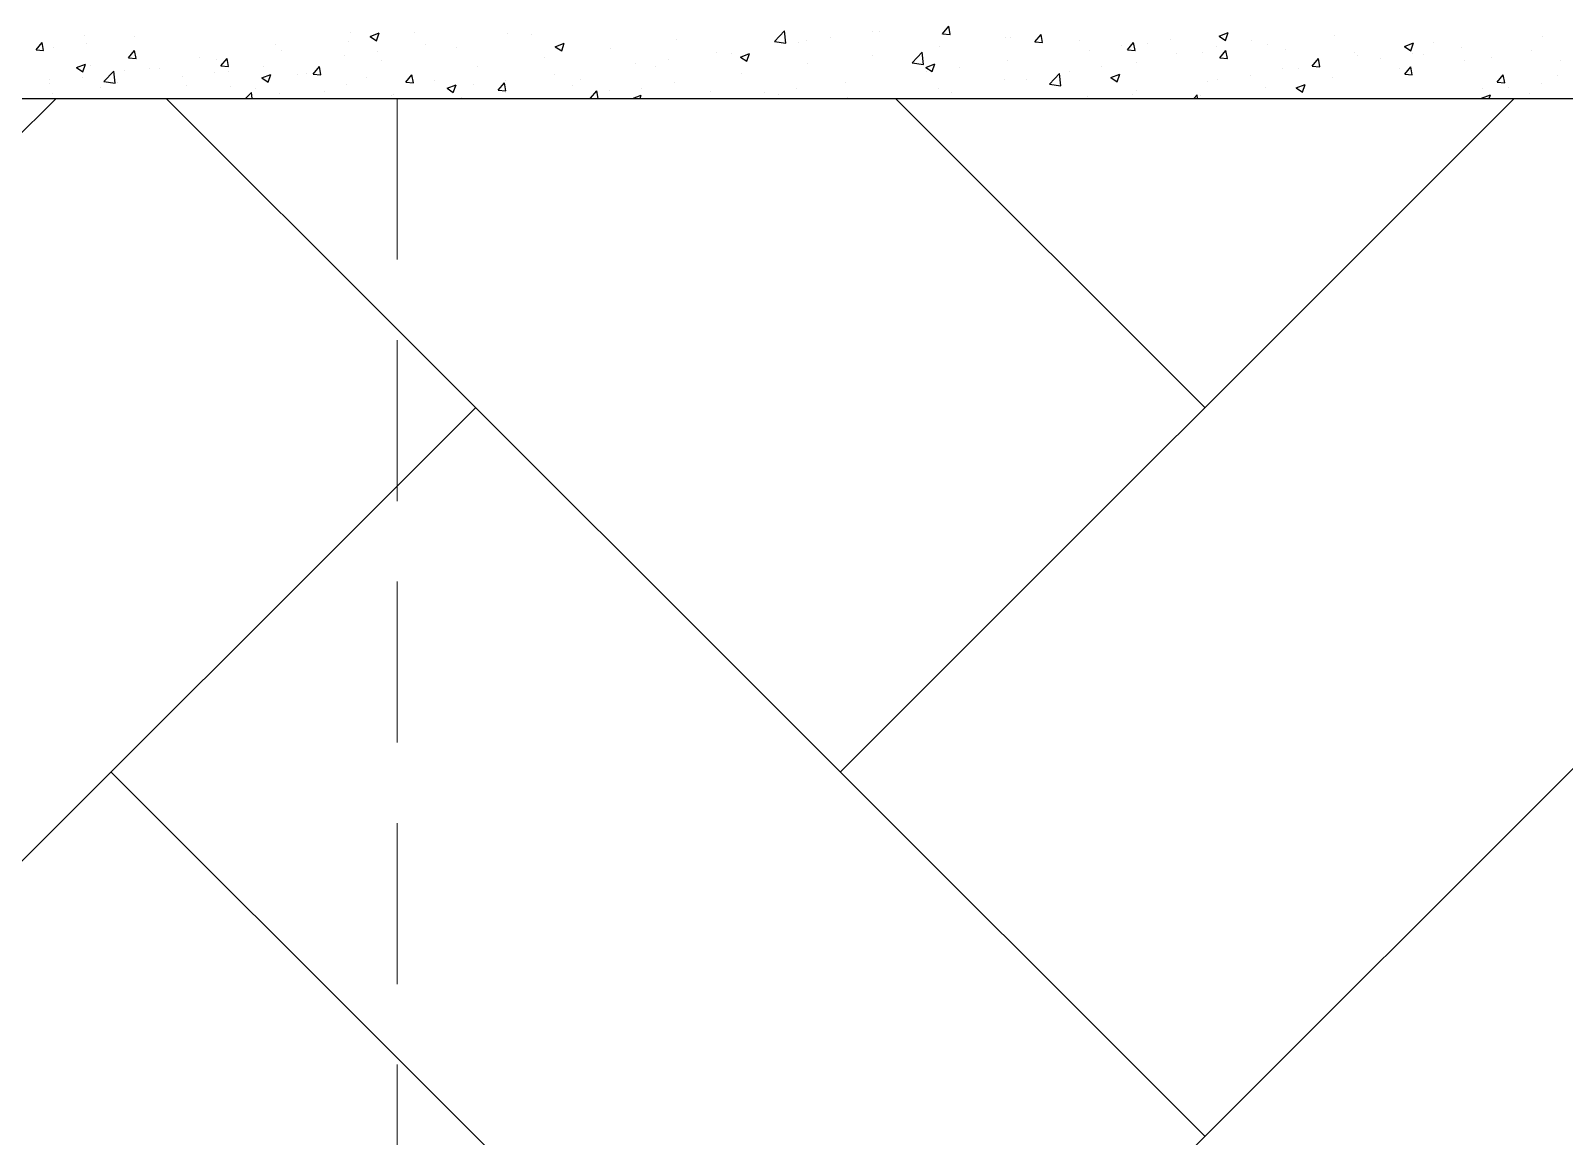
# Model space of a CAD drawing. Header units: millimetres. Extents: x 331487 to 517269, y 198509 to 399936.
# Drawn here: x 395906 to 397096, y 367043 to 367902 of the extents above; entities that cross this region are included whole.
import ezdxf

# ---------------------------------------------------------------- set-up
doc = ezdxf.new("R2010")
doc.units = ezdxf.units.MM
doc.header["$MEASUREMENT"] = 0
doc.linetypes.add('DASHED2', pattern=[0.375, 0.25, -0.125])
doc.layers.add('BEAM', color=1, linetype='Continuous', lineweight=5)
doc.layers.add('COLUMN', color=6, linetype='Continuous')

msp = doc.modelspace()

# ---------------------------------------------------------------- linework, layer by layer
at = {"layer": 'BEAM', "color": 253, "linetype": 'Continuous', "ltscale": 750}
for p, q in [((395890.1, 367813.7), (395925.5, 367849)), ((396190.1, 367669.9), (396011, 367849)), ((396533.9, 367326.1), (397056.8, 367849)), ((396816.8, 367609), (396576.7, 367849)), ((396816.8, 367043.3), (396190.1, 367669.9)), ((396190.1, 367548), (396251.1, 367609)), ((396533.9, 366760.4), (397382.5, 367609)), ((395890.1, 367248), (396190.1, 367548)), ((396190.1, 367104.2), (395968.3, 367326.1)), ((396816.8, 366477.6), (396190.1, 367104.2))]:
    msp.add_line(p, q, dxfattribs=at)
at = {"layer": 'BEAM', "linetype": 'DASHED2', "ltscale": 500}
msp.add_line((396190.1, 367849), (396190.1, 365537.6), dxfattribs=at)
at = {"layer": 'COLUMN', "color": 2, "linetype": 'Continuous'}
for p, q in [((395947.5, 367898.3), (395947.5, 367898.3)), ((395986.5, 367897), (395986.5, 367897)), ((396152.1, 367893.4), (396152.1, 367893.4)), ((396153.8, 367900.6), (396153.8, 367900.6)), ((396169.1, 367897.2), (396176.1, 367899.9)), ((396169.1, 367897.2), (396174.1, 367893.9)), ((396174, 367893.9), (396176.1, 367899.9)), ((396203.4, 367900.5), (396203.4, 367900.5)), ((396275.5, 367899.1), (396275.5, 367899.1)), ((396294.4, 367898.6), (396294.4, 367898.6)), ((396406.5, 367894.5), (396406.5, 367894.5)), ((396482.9, 367893.3), (396490.6, 367901.5)), ((396482.9, 367893.3), (396491.8, 367892)), ((396491.8, 367892), (396490.7, 367901.5)), ((396507.5, 367893.7), (396507.5, 367893.7)), ((396526.4, 367896.1), (396526.4, 367896.1)), ((396559.1, 367900.9), (396559.1, 367900.9)), ((396564.2, 367901.1), (396564.2, 367901.1)), ((396612.5, 367898.6), (396612.5, 367898.6)), ((396613.2, 367899.3), (396618.1, 367905.1)), ((396613.2, 367899.3), (396619.2, 367898.8)), ((396619.2, 367898.8), (396618.1, 367905.1)), ((396662.3, 367896.7), (396662.3, 367896.7)), ((396665.9, 367896.3), (396665.9, 367896.3)), ((396685, 367893.1), (396689.8, 367898.8)), ((396690.9, 367892.5), (396689.8, 367898.8)), ((396719.3, 367894.1), (396719.3, 367894.1)), ((396790, 367894.9), (396790, 367894.9)), ((396828, 367897.5), (396835, 367900.2)), ((396828, 367897.5), (396832.9, 367894.1)), ((396832.9, 367894.1), (396834.9, 367900.2)), ((396853.3, 367894.1), (396853.3, 367894.1)), ((396917.4, 367898.3), (396917.4, 367898.3)), ((397079, 367896.9), (397079, 367896.9)), ((395909.9, 367886.9), (395914.7, 367892.6)), ((395909.9, 367886.9), (395915.8, 367886.3)), ((395915.8, 367886.3), (395914.7, 367892.6)), ((395923.6, 367888.7), (395923.6, 367888.7)), ((395948.7, 367892), (395948.7, 367892)), ((395981.6, 367880.6), (395986.4, 367886.3)), ((395987.6, 367880.1), (395986.4, 367886.3)), ((396095.4, 367890.6), (396095.4, 367890.6)), ((396100.1, 367886), (396100.1, 367886)), ((396149.4, 367882.5), (396149.4, 367882.5)), ((396174.5, 367885.8), (396174.5, 367885.8)), ((396212.4, 367890.8), (396212.4, 367890.8)), ((396236, 367888.6), (396236, 367888.6)), ((396312.8, 367889.2), (396319.8, 367891.9)), ((396312.8, 367889.2), (396317.8, 367885.9)), ((396317.8, 367885.9), (396319.8, 367891.9)), ((396356, 367888.1), (396356, 367888.1)), ((396438.2, 367884.5), (396438.2, 367884.5)), ((396449.2, 367883.7), (396449.2, 367883.7)), ((396456.5, 367881.2), (396463.5, 367883.9)), ((396461.5, 367877.9), (396463.5, 367883.9)), ((396501.3, 367892.8), (396501.3, 367892.8)), ((396559.1, 367882.2), (396559.1, 367882.2)), ((396589.6, 367876.8), (396597.4, 367884.9)), ((396598.5, 367875.4), (396597.4, 367884.9)), ((396611, 367889.7), (396611, 367889.7)), ((396685, 367893.1), (396690.9, 367892.5)), ((396727.1, 367886.6), (396727.1, 367886.6)), ((396752.2, 367889.9), (396752.2, 367889.9)), ((396756.7, 367886.8), (396761.5, 367892.5)), ((396756.7, 367886.8), (396762.7, 367886.3)), ((396762.7, 367886.3), (396761.5, 367892.5)), ((396772.6, 367891.8), (396772.6, 367891.8)), ((396795, 367884.1), (396795, 367884.1)), ((396814.9, 367884.4), (396814.9, 367884.4)), ((396826, 367889.6), (396826, 367889.6)), ((396828.4, 367880.5), (396833.2, 367886.3)), ((396834.4, 367880), (396833.2, 367886.3)), ((396865.4, 367890.8), (396865.4, 367890.8)), ((396879.4, 367887.3), (396879.4, 367887.3)), ((396932.8, 367885.1), (396932.8, 367885.1)), ((396935.6, 367882.1), (396935.6, 367882.1)), ((396971.7, 367889.5), (396978.7, 367892.1)), ((396971.7, 367889.5), (396976.6, 367886.1)), ((396976.6, 367886.1), (396978.7, 367892.1)), ((396978, 367883.6), (396978, 367883.6)), ((396986.2, 367882.8), (396986.2, 367882.8)), ((396993.9, 367892.1), (396993.9, 367892.1)), ((397015.9, 367888.6), (397015.9, 367888.6)), ((397069.9, 367885.9), (397069.9, 367885.9)), ((395941.3, 367873), (395948.3, 367875.7)), ((395941.3, 367873), (395946.3, 367869.7)), ((395946.3, 367869.6), (395948.3, 367875.7)), ((395952.4, 367874.6), (395952.4, 367874.6)), ((395962.5, 367862.1), (395970.3, 367870.3)), ((395971.4, 367860.8), (395970.3, 367870.3)), ((395978.8, 367870.5), (395978.8, 367870.5)), ((395981.6, 367880.6), (395987.6, 367880.1)), ((395998.3, 367872.5), (395998.3, 367872.5)), ((396005.8, 367872.3), (396005.8, 367872.3)), ((396037.1, 367880.5), (396037.1, 367880.5)), ((396049.6, 367879.6), (396049.6, 367879.6)), ((396053.3, 367874.3), (396058.1, 367880.1)), ((396053.3, 367874.3), (396059.3, 367873.8)), ((396059.3, 367873.8), (396058.1, 367880.1)), ((396059.2, 367870.1), (396059.2, 367870.1)), ((396086.3, 367874.2), (396086.3, 367874.2)), ((396125, 367868), (396129.9, 367873.8)), ((396131, 367867.5), (396129.8, 367873.8)), ((396177.7, 367878.6), (396177.7, 367878.6)), ((396252.7, 367873.6), (396252.7, 367873.6)), ((396304.6, 367881.1), (396304.6, 367881.1)), ((396375.3, 367876.2), (396375.3, 367876.2)), ((396390.9, 367873.6), (396390.9, 367873.6)), ((396400.3, 367879.5), (396400.3, 367879.5)), ((396456.5, 367881.2), (396461.5, 367877.9)), ((396508.6, 367875.8), (396508.6, 367875.8)), ((396589.6, 367876.8), (396598.5, 367875.4)), ((396600.2, 367873.2), (396607.2, 367875.9)), ((396600.2, 367873.2), (396605.2, 367869.9)), ((396601.1, 367870), (396601.1, 367870)), ((396605.2, 367869.9), (396607.2, 367875.9)), ((396626.1, 367873.3), (396626.1, 367873.3)), ((396664, 367878.3), (396664, 367878.3)), ((396711.6, 367869.8), (396711.6, 367869.8)), ((396736.6, 367874), (396736.6, 367874)), ((396763.6, 367877.3), (396763.6, 367877.3)), ((396828.4, 367880.5), (396834.4, 367880)), ((396877.2, 367872.1), (396877.2, 367872.1)), ((396889.8, 367872), (396889.8, 367872)), ((396900.1, 367874.2), (396905, 367880)), ((396900.1, 367874.2), (396906.1, 367873.7)), ((396906.1, 367873.7), (396905, 367880)), ((396953, 367880.3), (396953, 367880.3)), ((396967.5, 367872), (396967.5, 367872)), ((396971.9, 367868), (396976.7, 367873.7)), ((396977.8, 367867.4), (396976.7, 367873.7)), ((397018, 367878.4), (397018, 367878.4)), ((397039.6, 367880.6), (397039.6, 367880.6)), ((397092.9, 367878.3), (397092.9, 367878.3)), ((395920.1, 367863.4), (395920.1, 367863.4)), ((395920.5, 367860.5), (395920.5, 367860.5)), ((395946.3, 367865), (395946.3, 367865)), ((395962.5, 367862.1), (395971.4, 367860.8)), ((395973.5, 367861.1), (395973.5, 367861.1)), ((396023.4, 367865.9), (396023.4, 367865.9)), ((396026.9, 367858.9), (396026.9, 367858.9)), ((396048.4, 367869.2), (396048.4, 367869.2)), ((396061.1, 367858.6), (396061.1, 367858.6)), ((396085.1, 367865), (396092.1, 367867.7)), ((396085.1, 367865), (396090, 367861.6)), ((396090, 367861.6), (396092.1, 367867.7)), ((396112.6, 367867.8), (396112.6, 367867.8)), ((396119.4, 367868.6), (396119.4, 367868.6)), ((396125, 367868), (396131, 367867.5)), ((396150.8, 367860.2), (396150.8, 367860.2)), ((396166, 367865.5), (396166, 367865.5)), ((396196.8, 367861.8), (396201.6, 367867.5)), ((396196.8, 367861.8), (396202.7, 367861.2)), ((396202.7, 367861.2), (396201.6, 367867.5)), ((396202.2, 367867.2), (396202.2, 367867.2)), ((396219.3, 367863.3), (396219.3, 367863.3)), ((396228.8, 367857), (396235.8, 367859.7)), ((396233.7, 367853.6), (396235.8, 367859.7)), ((396249.2, 367859.6), (396249.2, 367859.6)), ((396268.5, 367855.5), (396273.3, 367861.2)), ((396272.7, 367861), (396272.7, 367861)), ((396274.5, 367855), (396273.3, 367861.2)), ((396274.2, 367862.9), (396274.2, 367862.9)), ((396312.1, 367867.9), (396312.1, 367867.9)), ((396326.1, 367858.8), (396326.1, 367858.8)), ((396332.5, 367863.6), (396332.5, 367863.6)), ((396405.3, 367861.3), (396405.3, 367861.3)), ((396457.2, 367868.8), (396457.2, 367868.8)), ((396537.9, 367861.7), (396537.9, 367861.7)), ((396661.1, 367863.4), (396661.1, 367863.4)), ((396678.3, 367864), (396678.3, 367864)), ((396696.3, 367860.2), (396704.1, 367868.4)), ((396696.3, 367860.2), (396705.2, 367858.9)), ((396705.2, 367858.9), (396704.1, 367868.4)), ((396743.9, 367865.2), (396750.9, 367867.9)), ((396743.9, 367865.2), (396748.9, 367861.9)), ((396748.9, 367861.9), (396750.9, 367867.9)), ((396818.9, 367862.1), (396818.9, 367862.1)), ((396826.9, 367863.7), (396826.9, 367863.7)), ((396851.9, 367867), (396851.9, 367867)), ((396887.6, 367857.2), (396894.6, 367859.9)), ((396892.6, 367853.8), (396894.6, 367859.9)), ((396916.2, 367865), (396916.2, 367865)), ((396971.9, 367868), (396977.8, 367867.4)), ((397043.6, 367861.7), (397048.4, 367867.4)), ((397043.6, 367861.7), (397049.6, 367861.2)), ((397049.6, 367861.2), (397048.4, 367867.4)), ((397077.7, 367860.8), (397077.7, 367860.8)), ((397090.4, 367867.1), (397090.4, 367867.1)), ((395922.4, 367852.6), (395922.4, 367852.6)), ((395960.2, 367857.6), (395960.2, 367857.6)), ((396072.5, 367849), (396077, 367853.7)), ((396077.6, 367849), (396077, 367853.7)), ((396080.3, 367856.6), (396080.3, 367856.6)), ((396098.9, 367852.7), (396098.9, 367852.7)), ((396133.7, 367854.4), (396133.7, 367854.4)), ((396186, 367851.3), (396186, 367851.3)), ((396187, 367852.1), (396187, 367852.1)), ((396228.8, 367857), (396233.7, 367853.6)), ((396240.4, 367849.9), (396240.4, 367849.9)), ((396268.5, 367855.5), (396274.5, 367855)), ((396274.2, 367853.6), (396274.2, 367853.6)), ((396340.2, 367849.2), (396345, 367855)), ((396340.2, 367849.2), (396342.4, 367849)), ((396346.1, 367849), (396345, 367855)), ((396354.8, 367854.9), (396354.8, 367854.9)), ((396372.6, 367849), (396379.5, 367851.7)), ((396378.6, 367849), (396379.5, 367851.7)), ((396379.5, 367856.5), (396379.5, 367856.5)), ((396432.9, 367854.3), (396432.9, 367854.3)), ((396475, 367853.4), (396475, 367853.4)), ((396486.3, 367852), (396486.3, 367852)), ((396500.1, 367856.7), (396500.1, 367856.7)), ((396539.6, 367849.8), (396539.6, 367849.8)), ((396609.8, 367856.4), (396609.8, 367856.4)), ((396620, 367854), (396620, 367854)), ((396725.9, 367850.4), (396725.9, 367850.4)), ((396760.6, 367852.1), (396760.6, 367852.1)), ((396763.7, 367855.4), (396763.7, 367855.4)), ((396808.2, 367849), (396810.8, 367851.8)), ((396811.1, 367849), (396810.8, 367851.8)), ((396813.7, 367851.1), (396813.7, 367851.1)), ((396864.2, 367857.5), (396864.2, 367857.5)), ((396887.6, 367857.2), (396892.6, 367853.9)), ((396989.6, 367849.2), (396989.6, 367849.2)), ((397031.4, 367849.2), (397038.4, 367851.9)), ((397031.4, 367849.2), (397031.6, 367849)), ((397032.1, 367857.1), (397032.1, 367857.1)), ((397037.4, 367849), (397038.4, 367851.9)), ((397052.7, 367857.5), (397052.7, 367857.5)), ((397068.7, 367852.6), (397068.7, 367852.6))]:
    msp.add_line(p, q, dxfattribs=at)
at = {"layer": 'COLUMN'}
msp.add_line((395890.1, 367849), (399165.1, 367849), dxfattribs=at)

doc.saveas('drawing.dxf')
